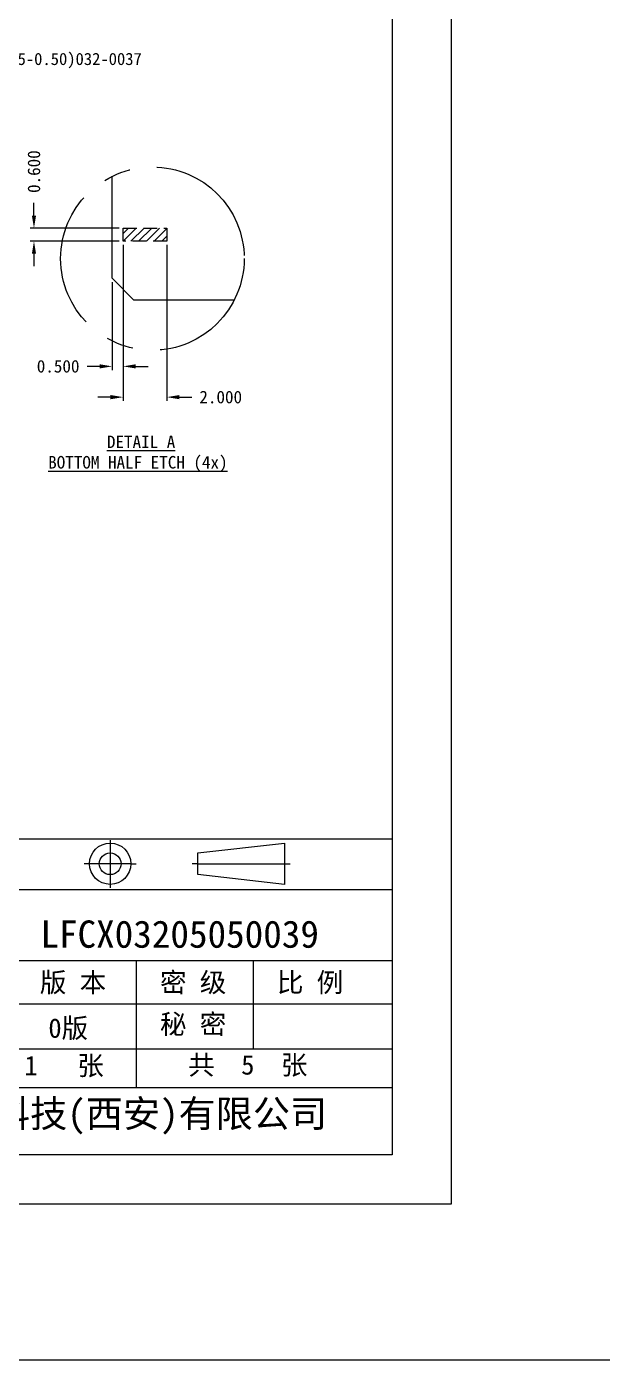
# Model space of a CAD drawing. Extents: x -6879 to 1236, y -1283 to -95.
# Drawn here: x -6722.9 to -6670.2, y -1283.5 to -1161.2 of the extents above; entities that cross this region are included whole.
import ezdxf
from ezdxf.lldxf.tags import DXFTag

# ---------------------------------------------------------------- set-up
doc = ezdxf.new("R2010")
doc.units = 0
doc.header["$LTSCALE"] = 5
doc.header["$MEASUREMENT"] = 0
for name, pattern in [('0', [0]), ('CENTER', [2, 1.25, -0.25, 0.25, -0.25]), ('HIDDEN', [0.375, 0.25, -0.125])]:
    doc.linetypes.add(name, pattern=pattern)
for name, color, linetype in [('1', 7, 'CONTINUOUS'), ('1D', 4, 'CONTINUOUS'), ('\\M+5B1EA\\M+5D7A2', 4, '0'), ('\\M+5CDBC\\M+5B2E31\\M+5CAB5\\M+5CCE5', 7, 'CONTINUOUS')]:
    doc.layers.add(name, color=color, linetype=linetype)
doc.styles.add('\\M+5CBCE\\M+5CCE5', font='SimSun.ttf')
tags = doc.linetypes.add('BORDER', pattern=[8.75, 2.5, -1.25, 2.5, -1.25, 0, -1.25]).pattern_tags.tags
tags[14:15] = [DXFTag(74, 4), DXFTag(75, 0), DXFTag(340, '0'), DXFTag(46, 1.0), DXFTag(50, 0.0), DXFTag(44, 0.0), DXFTag(45, 0.0)]
tags[12:13] = [DXFTag(74, 4), DXFTag(75, 0), DXFTag(340, '0'), DXFTag(46, 1.0), DXFTag(50, 0.0), DXFTag(44, 0.0), DXFTag(45, 0.0)]
tags[10:11] = [DXFTag(74, 4), DXFTag(75, 0), DXFTag(340, '0'), DXFTag(46, 1.0), DXFTag(50, 0.0), DXFTag(44, 0.0), DXFTag(45, 0.0)]
tags[8:9] = [DXFTag(74, 4), DXFTag(75, 0), DXFTag(340, '0'), DXFTag(46, 1.0), DXFTag(50, 0.0), DXFTag(44, 0.0), DXFTag(45, 0.0)]
tags[6:7] = [DXFTag(74, 4), DXFTag(75, 0), DXFTag(340, '0'), DXFTag(46, 1.0), DXFTag(50, 0.0), DXFTag(44, 0.0), DXFTag(45, 0.0)]
tags[4:5] = [DXFTag(74, 4), DXFTag(75, 0), DXFTag(340, '0'), DXFTag(46, 1.0), DXFTag(50, 0.0), DXFTag(44, 0.0), DXFTag(45, 0.0)]

msp = doc.modelspace()

# ---------------------------------------------------------------- hatches: boundary and pattern name
at = {"layer": '1D', "lineweight": 5}
h = msp.add_hatch(dxfattribs=at)
h.set_pattern_fill('ANSI31', color=256, scale=4, style=0)
h.set_pattern_definition([(45, (-7234.1404, -1096.4106), (-0.3535534, 0.3535534), [])])
h.paths.add_polyline_path([(-6714.0587, -1180.8917), (-6714.0587, -1179.6917), (-6710.0587, -1179.6917), (-6710.0587, -1180.8917)])

# ---------------------------------------------------------------- linework, layer by layer
at = {"layer": '1', "lineweight": 5, "elevation": -0.0291}
msp.add_lwpolyline([(-6879.1624, -1018.7235), (-6442.9639, -1018.7235), (-6442.9639, -1283.464), (-6879.1624, -1283.464)], close=True, dxfattribs=at)
msp.add_lwpolyline([(-6703.8741, -1186.2917), (-6713.0587, -1186.2917), (-6715.0587, -1184.2917), (-6715.0587, -1174.9448)], dxfattribs=at)
at = {"layer": '1D', "linetype": 'HIDDEN', "lineweight": 5, "elevation": -0.0291}
msp.add_lwpolyline([(-6714.0587, -1180.8917), (-6714.0587, -1179.6917), (-6710.0587, -1179.6917), (-6710.0587, -1180.8917)], close=True, dxfattribs=at)
at = {"layer": '\\M+5B1EA\\M+5D7A2', "lineweight": 5}
for p, q in [((-6722.2152, -1178.5417, -0.0291), (-6722.2152, -1177.3917, -0.0291)), ((-6714.4037, -1179.6917, -0.0291), (-6722.5602, -1179.6917, -0.0291)), ((-6714.4037, -1180.8917, -0.0291), (-6722.5602, -1180.8917, -0.0291)), ((-6714.0587, -1181.2367, -0.0291), (-6714.0587, -1192.7118, -0.0291)), ((-6714.0587, -1181.2367, -0.0291), (-6714.0587, -1195.5321, -0.0291)), ((-6710.0587, -1181.2367, -0.0291), (-6710.0587, -1195.5321, -0.0291)), ((-6722.2152, -1182.0417, -0.0291), (-6722.2152, -1183.1917, -0.0291)), ((-6715.0587, -1184.6367, -0.0291), (-6715.0587, -1192.7118, -0.0291)), ((-6716.2087, -1192.3668, -0.0291), (-6717.3587, -1192.3668, -0.0291)), ((-6712.9087, -1192.3668, -0.0291), (-6711.7587, -1192.3668, -0.0291)), ((-6715.2087, -1195.1871, -0.0291), (-6716.3587, -1195.1871, -0.0291)), ((-6708.9087, -1195.1871, -0.0291), (-6707.7587, -1195.1871, -0.0291))]:
    msp.add_line(p, q, dxfattribs=at)
at = {"layer": '\\M+5B1EA\\M+5D7A2', "color": 2, "linetype": 'CENTER', "lineweight": 5, "ltscale": 2}
msp.add_circle((-6711.3688, -1182.4934, -0.0291), 8.4022, dxfattribs=at)
at = {"layer": '\\M+5B1EA\\M+5D7A2', "lineweight": 5}
for points in [[(-6722.4069, -1178.5417, -0.0291), (-6722.0236, -1178.5417, -0.0291), (-6722.2152, -1179.6917, -0.0291)], [(-6722.4069, -1182.0417, -0.0291), (-6722.0236, -1182.0417, -0.0291), (-6722.2152, -1180.8917, -0.0291)], [(-6716.2087, -1192.1752, -0.0291), (-6716.2087, -1192.5585, -0.0291), (-6715.0587, -1192.3668, -0.0291)], [(-6712.9087, -1192.1752, -0.0291), (-6712.9087, -1192.5585, -0.0291), (-6714.0587, -1192.3668, -0.0291)], [(-6715.2087, -1194.9954, -0.0291), (-6715.2087, -1195.3787, -0.0291), (-6714.0587, -1195.1871, -0.0291)], [(-6708.9087, -1194.9954, -0.0291), (-6708.9087, -1195.3787, -0.0291), (-6710.0587, -1195.1871, -0.0291)]]:
    msp.add_solid(points, dxfattribs=at)
at = {"layer": '\\M+5CDBC\\M+5B2E31\\M+5CAB5\\M+5CCE5', "lineweight": 5}
for p, q in [((-6724.2028, -1235.6841, 0.0034), (-6689.4032, -1235.6841, 0.0034)), ((-6777.2548, -1240.3227, 0.0034), (-6689.4032, -1240.3227, 0.0034)), ((-6734.0642, -1246.8274, 0.0034), (-6689.4032, -1246.8274, 0.0034)), ((-6712.8475, -1246.9093, 0.0034), (-6712.8475, -1258.461, 0.0034)), ((-6702.1346, -1246.9093, 0.0034), (-6702.1346, -1254.9044, 0.0034)), ((-6734.0642, -1250.8015, 0.0034), (-6689.4032, -1250.8015, 0.0034)), ((-6734.0642, -1254.9044, 0.0034), (-6689.4032, -1254.9044, 0.0034)), ((-6734.0642, -1258.461, 0.0034), (-6689.4032, -1258.461, 0.0034))]:
    msp.add_line(p, q, dxfattribs=at)
at = {"layer": '\\M+5CDBC\\M+5B2E31\\M+5CAB5\\M+5CCE5', "color": 1, "linetype": 'BORDER', "lineweight": 5}
for p, q in [((-6715.2369, -1235.7896, 0.0034), (-6715.2369, -1237.9541, 0.0034)), ((-6717.1275, -1237.9541, 0.0034), (-6717.6251, -1237.9541, 0.0034)), ((-6715.2369, -1237.9541, 0.0034), (-6717.1275, -1237.9541, 0.0034)), ((-6715.2369, -1237.9541, 0.0034), (-6715.2369, -1240.1503, 0.0034)), ((-6713.3463, -1237.9541, 0.0034), (-6715.2369, -1237.9541, 0.0034)), ((-6713.3463, -1237.9541, 0.0034), (-6712.8488, -1237.9541, 0.0034)), ((-6707.2238, -1237.9541, 0.0034), (-6707.7214, -1237.9541, 0.0034)), ((-6707.2238, -1237.9541, 0.0034), (-6699.2634, -1237.9541, 0.0034)), ((-6699.2634, -1237.9541, 0.0034), (-6698.7659, -1237.9541, 0.0034))]:
    msp.add_line(p, q, dxfattribs=at)
at = {"layer": '\\M+5CDBC\\M+5B2E31\\M+5CAB5\\M+5CCE5', "color": 6, "linetype": 'Continuous', "lineweight": 5}
for p, q in [((-6707.2238, -1236.959, 0.0034), (-6699.2634, -1236.0635, 0.0034)), ((-6707.2238, -1238.9491, 0.0034), (-6707.2238, -1236.959, 0.0034)), ((-6699.2634, -1236.0635, 0.0034), (-6699.2634, -1239.8447, 0.0034)), ((-6699.2634, -1239.8447, 0.0034), (-6707.2238, -1238.9491, 0.0034))]:
    msp.add_line(p, q, dxfattribs=at)
at = {"layer": '\\M+5CDBC\\M+5B2E31\\M+5CAB5\\M+5CCE5', "lineweight": 5, "elevation": 0.0034}
for points in [[(-6845.9748, -1044.2538), (-6684.011, -1044.2538), (-6684.011, -1269.1621), (-6845.9748, -1269.1621)], [(-6826.6189, -1048.8136), (-6689.4032, -1048.8136), (-6689.4032, -1264.6296), (-6826.6189, -1264.6296)]]:
    msp.add_lwpolyline(points, close=True, dxfattribs=at)
at = {"layer": '\\M+5CDBC\\M+5B2E31\\M+5CAB5\\M+5CCE5', "color": 6, "linetype": 'Continuous', "lineweight": 5}
for radius in [1.8906, 0.9951]:
    msp.add_circle((-6715.2369, -1237.9541, 0.0034), radius, dxfattribs=at)

# ---------------------------------------------------------------- texts
at = {"layer": '\\M+5B1EA\\M+5D7A2', "lineweight": 5, "attachment_point": 5, "style": '\\M+5CBCE\\M+5CCE5'}
for s, insert, char_height in [('QFN(0505-0.50)032-0037', (-6720.6826, -1164.3391, -0.0291), 1.115046), ('\\A1;0.500', (-6720.0037, -1192.3668, -0.0291), 1.15), ('\\A1;2.000', (-6705.1137, -1195.1871, -0.0291), 1.15), ('{\\LDETAIL A}', (-6712.4043, -1199.2834, -0.0481), 1.15), ('{\\LBOTTOM HALF ETCH (4x)}', (-6712.6993, -1201.3096, -0.0481), 1.15)]:
    msp.add_mtext(s, dxfattribs=dict(at, insert=insert, char_height=char_height))
at = {"layer": '\\M+5B1EA\\M+5D7A2', "lineweight": 5, "insert": (-6722.2152, -1174.5171, -0.0291), "char_height": 1.15, "attachment_point": 5, "rotation": 90, "style": '\\M+5CBCE\\M+5CCE5'}
msp.add_mtext('\\A1;0.600', dxfattribs=at)
at = {"layer": '\\M+5CDBC\\M+5B2E31\\M+5CAB5\\M+5CCE5', "lineweight": 5, "style": '\\M+5CBCE\\M+5CCE5'}
for s, height, p in [('\\M+5CDBC\\M+5BAC5\\M+5A3BALFCX03205050039', 2.5, (-6731.8565, -1245.6505, 0.0832)), ('\\M+5B0E6 \\M+5B1BE', 1.781163, (-6721.6728, -1249.7164, 0.0034)), ('\\M+5C3DC \\M+5BCB6', 1.781163, (-6710.6742, -1249.7164, 0.0034)), ('\\M+5B1C8 \\M+5C0FD', 1.781163, (-6699.9614, -1249.7164, 0.0034)), ('\\M+5C3D8 \\M+5C3DC', 1.781163, (-6710.6742, -1253.5394, 0.0034)), ('0\\M+5B0E6', 1.78116, (-6720.8955, -1253.9048, 0.0034))]:
    msp.add_text(s, height=height, dxfattribs=at).set_placement(p)
at = {"layer": '\\M+5CDBC\\M+5B2E31\\M+5CAB5\\M+5CCE5', "lineweight": 5, "attachment_point": 1, "style": '\\M+5CBCE\\M+5CCE5'}
for s, insert, char_height in [('{\\fSimSun|b0|i0|c134|p2;第   1   张}', (-6729.1551, -1255.5568, 0.0034), 1.781163), ('共  5  张', (-6708.0898, -1255.4962, 0.0034), 1.78116), ('{\\fSimSun|b0|i0|c134|p2;华天科技(西安)有限公司}', (-6732.7765, -1259.6066, 0.0034), 2.493628)]:
    msp.add_mtext(s, dxfattribs=dict(at, insert=insert, char_height=char_height))

doc.saveas('drawing.dxf')
